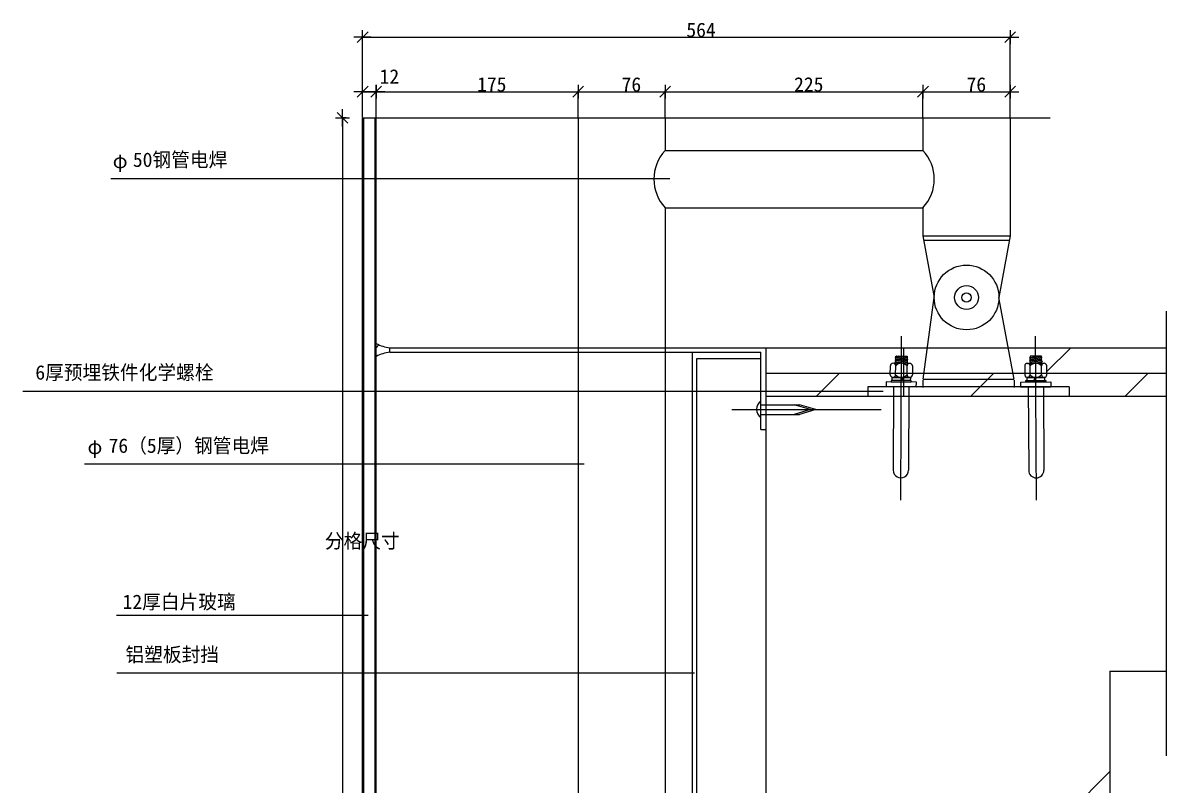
# Model space of a CAD drawing. Header units: metres. Extents: x 221407 to 381033, y 53913 to 298129.
# Drawn here: x 221407 to 381033, y 191674 to 298129 of the extents above; entities that cross this region are included whole.
import ezdxf

# ---------------------------------------------------------------- set-up
doc = ezdxf.new("R2010")
doc.units = ezdxf.units.M
for name, color, linetype in [('Layer2', 2, 'Continuous'), ('Layer3', 3, 'Continuous'), ('Layer4', 6, 'Continuous'), ('Layer5', 1, 'Continuous'), ('Layer6', 8, 'Continuous'), ('PUB_DIM', 3, 'Continuous'), ('T', 6, 'Continuous'), ('图层4', 4, 'Continuous'), ('填充', 4, 'Continuous'), ('細纖', 6, 'Continuous')]:
    doc.layers.add(name, color=color, linetype=linetype)

# ---------------------------------------------------------------- blocks, each defined once
blk = doc.blocks.new('_ArchTick')
for p, q in [((-0.81, 0), (0.81, 0)), ((0, 0.65), (0, -0.65))]:
    blk.add_line(p, q)
at = {"color": 0, "linetype": 'ByBlock'}
blk.add_lwpolyline([(-0.5, -0.5), (0.5, 0.5)], dxfattribs=at)

msp = doc.modelspace()

# ---------------------------------------------------------------- hatches: boundary and pattern name
at = {"layer": 'Layer2'}
h = msp.add_hatch(dxfattribs=at)
h.set_pattern_fill('AR-HBONE', scale=800)
h.paths.add_polyline_path([(358991.34, 252765.87), (347697.2, 252765.87), (347214.11, 249202.96), (359655.89, 249202.96)])
h.paths.add_polyline_path([(343278.04, 251377.82), (343193.92, 251395.46), (343278.25, 251423), (343278.97, 251577.31), (344072.29, 251573.61), (344077.86, 252765.87), (325165.67, 252765.87), (325165.67, 249202.96), (342521.22, 249202.96), (342525.89, 250204.17, -0.42), (342901.51, 250585.48), (343274.33, 250583.74), (343275.09, 250745.79), (343220.17, 250754.48), (343136.05, 250772.13), (343220.38, 250799.67), (343275.3, 250790.98), (343276.08, 250957.12), (343187.98, 250975.6), (343276.3, 251004.45), (343277.06, 251168.37), (343195.53, 251185.47), (343277.27, 251212.16)])
h.paths.add_polyline_path([(347697.2, 252765.87), (344365.67, 252765.87), (344365.67, 251572.24), (344865.62, 251569.91), (344864.74, 251382.04), (344949.68, 251353.43), (344864.53, 251336.39), (344863.76, 251172.05), (344948.7, 251143.43), (344863.55, 251126.4), (344862.79, 250962.93), (344865.03, 250962.17), (344865.24, 250962.14), (344865.06, 250962.16), (344950.31, 250933.44), (344862.57, 250915.88), (344861.8, 250750.85), (344942.76, 250723.57), (344861.6, 250707.33), (344860.98, 250576.34), (345234.31, 250574.6, -0.42), (345605.86, 250189.8), (345601.25, 249202.96), (347214.11, 249202.96)])
h.paths.add_polyline_path([(363617.85, 251423), (363702.19, 251395.46), (363618.06, 251377.82), (363618.84, 251212.16), (363700.57, 251185.47), (363619.04, 251168.37), (363619.81, 251004.45), (363708.12, 250975.6), (363620.03, 250957.12), (363620.8, 250790.98), (363675.73, 250799.67), (363760.06, 250772.13), (363675.94, 250754.48), (363621.01, 250745.79), (363621.77, 250583.74), (363995.1, 250585.48, -0.42), (364370.21, 250204.17), (364374.88, 249202.96), (381033.27, 249202.96), (381033.27, 252765.87), (358991.34, 252765.87), (359655.89, 249202.96), (361294.85, 249202.96), (361290.25, 250189.8, -0.42), (361661.79, 250574.6), (362271.39, 250577.44), (363620.8, 250790.98), (363619.04, 251168.16), (363616.45, 251167.82), (362029.53, 250916.68), (362029.64, 250916.66), (363618.83, 251213.49)])
h.paths.add_polyline_path([(362722.06, 251471.71), (362031.68, 251382.15), (361946.42, 251353.43), (362030.16, 251336.68), (362031.71, 251336.92)])
h = msp.add_hatch(dxfattribs=at)
h.set_pattern_fill('ANSI31', scale=4800)
h.paths.add_polyline_path([(359810.44, 248248.06), (359788.52, 248374.37), (347101.77, 248374.37), (347085.67, 248248.06), (347085.67, 247282.96), (359810.44, 247282.96)])
h = msp.add_hatch(dxfattribs=at)
h.set_pattern_fill('ANSI31', scale=4800)
h.paths.add_polyline_path([(367504.72, 246002.96), (367504.72, 247282.96), (363907.68, 247282.96), (363913.65, 246002.96)])
h.paths.add_polyline_path([(361792.23, 246002.96), (361786.28, 247278.02), (360743.85, 247273.16), (360743.8, 247282.96), (346152.3, 247282.96), (346152.26, 247273.16), (345109.83, 247278.02), (345103.88, 246002.96)])
h.paths.add_polyline_path([(342982.46, 246002.96), (342988.43, 247282.96), (339391.38, 247282.96), (339391.38, 246002.96)])
at = {"layer": 'Layer6'}
h = msp.add_hatch(dxfattribs=at)
h.set_pattern_fill('ANSI33', scale=4800)
h.paths.add_polyline_path([(342656.54, 248199.48), (342796.54, 248198.82), (342798.57, 248633.86, -0.35), (342520.3, 249006.37), (342521.22, 249202.96), (325165.67, 249202.96), (325165.67, 246631.34), (339391.38, 246631.34), (339391.38, 247282.96), (341952.26, 247282.96), (341955.57, 247992.75), (342655.56, 247989.48)])
h.paths.add_polyline_path([(339391.38, 246631.34), (325165.67, 246631.34), (325165.67, 246002.96), (339391.38, 246002.96)])
h = msp.add_hatch(dxfattribs=at)
h.set_pattern_fill('ANSI33', scale=4800)
h.paths.add_polyline_path([(381033.27, 249202.96), (364374.88, 249202.96), (364375.8, 249006.37, -0.35), (364097.54, 248633.86), (364099.57, 248198.82), (364239.56, 248199.48), (364240.54, 247989.48), (364940.54, 247992.75), (364943.85, 247282.96), (367504.72, 247282.96), (367504.72, 246002.96), (381033.27, 246002.96)])
h.paths.add_polyline_path([(359655.89, 249202.96), (347214.11, 249202.96), (347101.77, 248374.37), (359810.44, 248374.37)])
h.paths.add_polyline_path([(361577.56, 248622.11, -0.35), (361295.84, 248992.01), (361294.85, 249202.96), (359655.89, 249202.96), (359810.44, 248374.37), (347101.77, 248374.37), (347214.11, 249202.96), (345601.25, 249202.96), (345600.27, 248992.01, -0.35), (345318.54, 248622.11), (345316.51, 248187.07), (345456.51, 248186.42), (345455.53, 247976.42), (346155.52, 247973.15), (346152.3, 247282.96), (360743.8, 247282.96), (360740.58, 247973.15), (361440.57, 247976.42), (361439.59, 248186.42), (361579.59, 248187.07)])
h = msp.add_hatch(dxfattribs=at)
h.set_pattern_fill('ANSI36', scale=40000)
h.paths.add_polyline_path([(373165.67, 207602.96), (381033.27, 207602.96), (381033.27, 246002.96), (363913.65, 246002.96), (363961.94, 235649.89, -1), (361840.57, 235640), (361792.23, 246002.96), (345103.88, 246002.96), (345055.54, 235640, -1), (342934.16, 235649.89), (342982.46, 246002.96), (325165.67, 246002.96), (325165.67, 244806.03), (329076.4, 244806.03), (329841.74, 244806.03), (332121.95, 244111.96), (329841.74, 243424.75), (325165.67, 243424.75), (325165.67, 162741.17), (335528.63, 162692.83, -1), (335518.73, 160571.45), (325165.67, 160619.75), (325165.67, 118002.96), (361792.23, 118002.96), (361840.57, 128365.92, -1), (363961.94, 128356.02), (363913.65, 118002.96), (373165.67, 118002.96)])
at = {"layer": 'PUB_DIM'}
h = msp.add_hatch(dxfattribs=at)
h.set_pattern_fill('AR-CONC', scale=3000)
h.paths.add_polyline_path([(373165.67, 207602.96), (381033.27, 207602.96), (381033.27, 246002.96), (363913.65, 246002.96), (363961.94, 235649.89, -1), (361840.57, 235640), (361792.23, 246002.96), (345103.88, 246002.96), (345055.54, 235640, -1), (342934.16, 235649.89), (342982.46, 246002.96), (325165.67, 246002.96), (325165.67, 162741.17), (335528.63, 162692.83, -1), (335518.73, 160571.45), (325165.67, 160619.75), (325165.67, 115286.33), (342641.4, 115286.33, -0.12), (342798.57, 115372.05), (342796.54, 115807.09), (342656.54, 115806.44), (342655.56, 116016.43), (341955.57, 116013.17), (341952.26, 116722.96), (344052.28, 116722.96), (346152.26, 116732.75), (346152.3, 116722.96), (360743.8, 116722.96), (360743.85, 116732.75), (361786.28, 116727.89), (361840.57, 128365.92, -1), (363961.94, 128356.02), (363907.68, 116722.96), (364943.85, 116722.96), (364940.54, 116013.17), (364240.54, 116016.43), (364239.56, 115806.44), (364099.57, 115807.09), (364097.54, 115372.05, -0.12), (364254.7, 115286.33), (373165.67, 115286.33)])
at = {"layer": '填充'}
h = msp.add_hatch(dxfattribs=at)
h.set_pattern_fill('ANSI36', scale=2000)
h.paths.add_polyline_path([(272644.62, 252765.87, -0.09), (270724.62, 253346.12), (270724.62, 251949.81), (271737.79, 251949.81, -0.04), (272644.62, 252125.87)])
h.paths.add_polyline_path([(271737.79, 251949.81), (270724.62, 251949.81), (270724.62, 251545.61, -0.05)])

# ---------------------------------------------------------------- linework, layer by layer
for p, q in [((346152.26, 247273.16), (341952.3, 247292.75)), ((342988.33, 247261.6), (342934.16, 235649.89)), ((345109.7, 247250.84), (345055.53, 235639.14)), ((360743.85, 247273.16), (364943.8, 247292.75)), ((361786.41, 247250.84), (361840.57, 235639.14)), ((363907.78, 247261.6), (363961.94, 235649.89))]:
    msp.add_line(p, q)
for centre, start, end in [((343994.85, 235644.94), 179.73, 359.73), ((362901.25, 235644.94), 180.27, 0.27)]:
    msp.add_arc(centre, 1060.7, start, end)
at = {"layer": 'Layer2'}
for p, q in [((268845.67, 284849.69), (364845.52, 284849.69)), ((381033.27, 257858), (381033.27, 195788.37)), ((347085.67, 248248.06), (347085.67, 247209.71)), ((359810.44, 248248.06), (359810.44, 247209.71))]:
    msp.add_line(p, q, dxfattribs=at)
at = {"layer": 'Layer3'}
for p, q in [((268845.67, 217770.92), (268845.67, 284849.69)), ((270724.62, 217770.92), (270724.62, 284849.69)), ((298925.67, 284849.69), (298925.67, 82069.33)), ((311085.67, 284849.69), (311085.67, 280303.79)), ((347085.67, 284849.69), (347085.67, 280303.79)), ((359245.67, 284849.69), (359245.67, 268398.63)), ((311085.67, 280303.79), (347085.67, 280303.79)), ((311085.67, 272303.79), (311085.67, 176882.96)), ((311085.67, 272303.79), (347085.67, 272303.79)), ((347085.67, 272303.79), (347085.67, 268398.63)), ((347085.67, 268398.63), (348648.1, 259779.11)), ((347085.67, 268398.63), (359245.67, 268398.63)), ((359245.67, 268398.63), (357683.23, 259779.11)), ((347201.68, 267758.63), (359129.66, 267758.63)), ((347101.77, 248374.37), (348648.1, 259779.11)), ((359810.44, 248374.37), (357683.23, 259779.11)), ((343978.59, 231486.3), (344085.37, 254376.19)), ((362917.51, 231486.3), (362810.74, 254376.19)), ((272644.62, 252125.87), (272644.62, 252765.87)), ((272644.62, 252765.87), (381033.27, 252765.87)), ((325165.67, 118002.96), (325165.67, 252765.87)), ((344365.67, 252765.87), (344365.67, 246002.96)), ((324461.1, 241345.04), (324461.1, 252125.87)), ((325165.67, 249202.96), (381033.27, 249202.96)), ((325165.67, 246002.96), (381033.27, 246002.96)), ((268845.67, 82069.33), (268845.67, 217770.92)), ((270724.62, 82069.33), (270724.62, 217770.92)), ((373165.67, 207602.96), (381033.27, 207602.96)), ((373165.67, 207602.96), (373165.67, 111186.24))]:
    msp.add_line(p, q, dxfattribs=at)
msp.add_circle((353165.67, 259779.11), 4517.56, dxfattribs=at)
for centre, start, end in [((315388.87, 276303.79), 137.09, 222.91), ((342782.47, 276303.79), 317.09, 42.91)]:
    msp.add_arc(centre, 5875.16, start, end, dxfattribs=at)
at = {"layer": 'Layer4'}
for points in [[(311724.89, 276369.72), (233701.8, 276369.72)], [(341516.52, 246631.34), (221406.76, 246631.34)], [(299755.36, 236481.58), (230004.91, 236481.58)], [(269628.25, 215377.42), (234489.09, 215377.42)], [(315167.08, 207322.37), (234521.24, 207322.37)]]:
    msp.add_lwpolyline(points, dxfattribs=at)
at = {"layer": 'Layer5'}
for p, q in [((343136.05, 250772.13), (343220.38, 250799.67)), ((343136.05, 250772.13), (343220.17, 250754.48)), ((343187.98, 250975.6), (343272.31, 251003.14)), ((343187.98, 250975.6), (343272.1, 250957.96)), ((343193.92, 251395.46), (343278.25, 251423)), ((343193.92, 251395.46), (343278.04, 251377.82)), ((343195.53, 251185.47), (343279.86, 251213.01)), ((343195.53, 251185.47), (343279.65, 251167.82)), ((344330.18, 250578.82), (343220.17, 250754.48)), ((344583.43, 250577.64), (343220.17, 250754.48)), ((344624.71, 250577.44), (343220.38, 250799.67)), ((344330.18, 250578.82), (343220.38, 250799.67)), ((344857.47, 250707.07), (343272.1, 250957.96)), ((344857.68, 250752.27), (343272.1, 250957.96)), ((344857.68, 250752.27), (343272.31, 251003.14)), ((344857.47, 250707.07), (343272.31, 251003.14)), ((343272.64, 250219.89), (343278.97, 251577.31)), ((344863.62, 251172.13), (343278.04, 251377.82)), ((344863.41, 251126.92), (343278.04, 251377.82)), ((344863.62, 251172.13), (343278.25, 251423)), ((344863.41, 251126.92), (343278.25, 251423)), ((343278.97, 251577.31), (344865.62, 251569.91)), ((344865.24, 250962.14), (343279.65, 251167.82)), ((344865.02, 250916.93), (343279.65, 251167.82)), ((344865.24, 250962.14), (343279.86, 251213.01)), ((344865.02, 250916.93), (343279.86, 251213.01)), ((344864.39, 251336.92), (343347.39, 251576.99)), ((344864.6, 251382.13), (343362.98, 251576.92)), ((344864.6, 251382.13), (343641.83, 251575.62)), ((344864.39, 251336.92), (343641.83, 251575.62)), ((344942.76, 250723.57), (344858.48, 250706.71)), ((344942.76, 250723.57), (344858.69, 250751.9)), ((344865.62, 251569.91), (344859.29, 250212.49)), ((344948.7, 251143.43), (344864.42, 251126.57)), ((344948.7, 251143.43), (344864.63, 251171.76)), ((344949.68, 251353.43), (344865.4, 251336.57)), ((344949.68, 251353.43), (344865.61, 251381.75)), ((344950.31, 250933.44), (344866.03, 250916.58)), ((344950.31, 250933.44), (344866.24, 250961.76)), ((361945.79, 250933.44), (362029.86, 250961.76)), ((361945.79, 250933.44), (362030.07, 250916.58)), ((361946.42, 251353.43), (362030.5, 251381.75)), ((361946.42, 251353.43), (362030.71, 251336.57)), ((361947.4, 251143.43), (362031.48, 251171.76)), ((361947.4, 251143.43), (362031.69, 251126.57)), ((361953.34, 250723.57), (362037.41, 250751.9)), ((361953.34, 250723.57), (362037.63, 250706.71)), ((363617.13, 251577.31), (362030.48, 251569.91)), ((362030.48, 251569.91), (362036.82, 250212.49)), ((362030.87, 250962.14), (363616.24, 251213.01)), ((362030.87, 250962.14), (363616.45, 251167.82)), ((362031.08, 250916.93), (363616.24, 251213.01)), ((362031.08, 250916.93), (363616.45, 251167.82)), ((362031.5, 251382.13), (363533.12, 251576.92)), ((362031.5, 251382.13), (363254.27, 251575.62)), ((362031.71, 251336.92), (363548.72, 251576.99)), ((362031.71, 251336.92), (363254.27, 251575.62)), ((362032.48, 251172.13), (363617.85, 251423)), ((362032.48, 251172.13), (363618.06, 251377.82)), ((362032.69, 251126.92), (363617.85, 251423)), ((362032.69, 251126.92), (363618.06, 251377.82)), ((362038.42, 250752.27), (363623.79, 251003.14)), ((362038.42, 250752.27), (363624, 250957.96)), ((362038.63, 250707.07), (363623.79, 251003.14)), ((362038.63, 250707.07), (363624, 250957.96)), ((362271.39, 250577.44), (363675.73, 250799.67)), ((362312.67, 250577.64), (363675.94, 250754.48)), ((362565.93, 250578.82), (363675.73, 250799.67)), ((362565.93, 250578.82), (363675.94, 250754.48)), ((363700.57, 251185.47), (363616.24, 251213.01)), ((363700.57, 251185.47), (363616.45, 251167.82)), ((363623.47, 250219.89), (363617.13, 251577.31)), ((363702.19, 251395.46), (363617.85, 251423)), ((363702.19, 251395.46), (363618.06, 251377.82)), ((363708.12, 250975.6), (363623.79, 251003.14)), ((363708.12, 250975.6), (363624, 250957.96)), ((363760.06, 250772.13), (363675.73, 250799.67)), ((363760.06, 250772.13), (363675.94, 250754.48)), ((342520.21, 248987.17), (342525.98, 250223.38)), ((345234.31, 250574.6), (342901.01, 250585.48)), ((343266.87, 248983.69), (343272.64, 250219.89)), ((344853.52, 248976.29), (344859.29, 250212.49)), ((345605.95, 250209.01), (345600.18, 248972.8)), ((361290.16, 250209.01), (361295.92, 248972.8)), ((361661.79, 250574.6), (363995.1, 250585.48)), ((362042.58, 248976.29), (362036.82, 250212.49)), ((363629.23, 248983.69), (363623.47, 250219.89)), ((364375.89, 248987.17), (364370.12, 250223.38)), ((341955.57, 247992.75), (341952.3, 247292.75)), ((346155.52, 247973.15), (341955.57, 247992.75)), ((342656.54, 248199.48), (342655.56, 247989.48)), ((342655.56, 247989.48), (345455.53, 247976.42)), ((345456.51, 248186.42), (342656.54, 248199.48)), ((342796.54, 248198.82), (342798.5, 248618.82)), ((344196.52, 248192.29), (342796.54, 248198.82)), ((345316.51, 248187.07), (342796.54, 248198.82)), ((342798.5, 248618.82), (343988.48, 248613.27)), ((345318.47, 248607.07), (342798.5, 248618.82)), ((345225.15, 248610.69), (342891.84, 248621.58)), ((343988.48, 248613.27), (344196.52, 248192.29)), ((344128.48, 248612.62), (344336.52, 248191.64)), ((344128.48, 248612.62), (345318.47, 248607.07)), ((345316.51, 248187.07), (344336.52, 248191.64)), ((345318.47, 248607.07), (345316.51, 248187.07)), ((345455.53, 247976.42), (345456.51, 248186.42)), ((346152.26, 247273.16), (346155.52, 247973.15)), ((360740.58, 247973.15), (364940.54, 247992.75)), ((360743.85, 247273.16), (360740.58, 247973.15)), ((361439.59, 248186.42), (364239.56, 248199.48)), ((361440.57, 247976.42), (361439.59, 248186.42)), ((364240.54, 247989.48), (361440.57, 247976.42)), ((361577.63, 248607.07), (364097.61, 248618.82)), ((362767.62, 248612.62), (361577.63, 248607.07)), ((361577.63, 248607.07), (361579.59, 248187.07)), ((361579.59, 248187.07), (364099.57, 248198.82)), ((361579.59, 248187.07), (362559.58, 248191.64)), ((361670.95, 248610.69), (364004.26, 248621.58)), ((362767.62, 248612.62), (362559.58, 248191.64)), ((362907.62, 248613.27), (362699.58, 248192.29)), ((362699.58, 248192.29), (364099.57, 248198.82)), ((364097.61, 248618.82), (362907.62, 248613.27)), ((364099.57, 248198.82), (364097.61, 248618.82)), ((364239.56, 248199.48), (364240.54, 247989.48)), ((364940.54, 247992.75), (364943.8, 247292.75))]:
    msp.add_line(p, q, dxfattribs=at)
for centre, radius, start, end in [((342899.26, 250212.03), 373.46, 1.21, 178.26), ((344062.82, 249542.37), 1040.88, 40.08, 139.39), ((345232.57, 250201.15), 373.46, 1.21, 178.26), ((361663.53, 250201.15), 373.46, 1.74, 178.79), ((362833.28, 249542.37), 1040.88, 40.61, 139.92), ((363996.84, 250212.03), 373.46, 1.74, 178.79), ((342893.59, 248995.03), 373.46, 181.21, 358.26), ((344063.34, 249653.81), 1040.88, 220.08, 319.39), ((345226.89, 248984.15), 373.46, 181.21, 358.26), ((361669.21, 248984.15), 373.46, 181.74, 358.79), ((362832.76, 249653.81), 1040.88, 220.61, 319.92), ((364002.52, 248995.03), 373.46, 181.74, 358.79)]:
    msp.add_arc(centre, radius, start, end, dxfattribs=at)
at = {"layer": 'Layer6'}
for p, q in [((268993.1, 219687.56), (268993.1, 284849.69)), ((270577.19, 219687.56), (270577.19, 284849.69)), ((268993.1, 82069.33), (268993.1, 219687.56)), ((270577.19, 82069.33), (270577.19, 219687.56))]:
    msp.add_line(p, q, dxfattribs=at)
at = {"layer": '图层4'}
for p, q in [((268795.67, 296134.04), (359295.67, 296134.04)), ((268845.67, 284949.69), (268845.67, 296234.04)), ((359245.67, 284949.69), (359245.67, 296234.04)), ((268795.67, 288519.67), (270724.62, 288519.67)), ((268845.67, 284949.69), (268845.67, 288619.67)), ((270674.62, 288519.67), (298975.67, 288519.67)), ((270724.62, 284949.69), (270724.62, 288619.67)), ((270724.62, 284949.69), (270724.62, 288619.67)), ((270724.62, 288519.67), (274203.81, 288519.67)), ((298875.67, 288519.67), (311135.67, 288519.67)), ((298925.67, 284949.69), (298925.67, 288619.67)), ((298925.67, 284949.69), (298925.67, 288619.67)), ((311035.67, 288519.67), (347135.67, 288519.67)), ((311085.67, 284949.69), (311085.67, 288619.67)), ((311085.67, 284949.69), (311085.67, 288619.67)), ((347035.67, 288519.67), (359295.67, 288519.67)), ((347085.67, 284949.69), (347085.67, 288619.67)), ((347085.67, 284949.69), (347085.67, 288619.67)), ((359245.67, 284949.69), (359245.67, 288619.67)), ((266545.21, 284849.69), (265933.1, 284849.69)), ((266033.1, 284899.69), (266033.1, 170752.96))]:
    msp.add_line(p, q, dxfattribs=at)
at = {"layer": '填充'}
for p, q in [((272644.62, 252125.87), (324461.1, 252125.87)), ((314882.98, 111826.24), (314882.98, 252125.87)), ((315522.98, 251269.44), (324461.1, 251269.44)), ((315522.98, 112575.32), (315522.98, 251269.44)), ((347101.77, 248374.37), (359788.52, 248374.37)), ((367504.72, 247282.96), (339391.38, 247282.96)), ((339391.38, 247282.96), (339391.38, 246002.96)), ((367504.72, 247282.96), (367504.72, 246002.96)), ((324461.1, 241345.04), (325165.67, 241345.04))]:
    msp.add_line(p, q, dxfattribs=at)
for radius in [1661.58, 1661.58, 640.31, 640.31]:
    msp.add_circle((353165.67, 259779.11), radius, dxfattribs=at)
for centre, start, end in [((273211.02, 258106.67), 242.42, 263.95), ((273211.02, 246785.06), 96.05, 117.58)]:
    msp.add_arc(centre, 5370.75, start, end, dxfattribs=at)
at = {"layer": '細纖'}
for p, q in [((324453.73, 244806.03), (329076.4, 244806.03)), ((325219.06, 244806.03), (329841.74, 244806.03)), ((331356.62, 244111.96), (329076.4, 244806.03)), ((332121.95, 244111.96), (329841.74, 244806.03)), ((320373.56, 244111.96), (341240.6, 244111.96)), ((324453.73, 243424.75), (329076.4, 243424.75)), ((325219.06, 243424.75), (329841.74, 243424.75)), ((331356.62, 244111.96), (329076.4, 243424.75)), ((332121.95, 244111.96), (329841.74, 243424.75))]:
    msp.add_line(p, q, dxfattribs=at)
msp.add_arc((325356.08, 244146.92), 1501.5, 126.94, 233.06, dxfattribs=at)

# ---------------------------------------------------------------- block references
at = {"layer": '图层4', "xscale": 1500, "yscale": 1500, "zscale": 1500}
for p, rotation in [((268845.67, 296134.04), 180), ((268845.67, 288519.67), 180), ((270724.62, 288519.51), 180), ((266033.1, 284849.69), 90)]:
    msp.add_blockref('_ArchTick', p, dxfattribs=dict(at, rotation=rotation))
for p in [(359245.83, 296134.04), (270724.62, 288519.51), (298925.67, 288519.67), (311085.67, 288519.51), (347085.67, 288519.67), (359245.67, 288519.51)]:
    msp.add_blockref('_ArchTick', p, dxfattribs=at)

# ---------------------------------------------------------------- texts
at = {"layer": 'Layer2'}
msp.add_text('12厚白片玻璃', height=2010, dxfattribs=at).set_placement((235329.76, 216275.66))
at = {"layer": 'Layer2', "char_height": 2010, "attachment_point": 1}
for s, insert in [('{\\fArial|b0|i0|c0|p32;    }50钢管电焊', (233643.52, 280024.13)), ('6厚预埋铁件化学螺栓', (223147.4, 250315.69)), ('{\\fArial|b0|i0|c0|p32;    }76（5厚）钢管电焊', (230251.76, 240092.85)), ('铝塑板封挡', (235728.75, 210922.5))]:
    msp.add_mtext(s, dxfattribs=dict(at, insert=insert))
at = {"layer": 'T'}
for p in [(233952.51, 277835.66), (230430.37, 237913.62)]:
    msp.add_text('φ', height=2010, dxfattribs=at).set_placement(p)
at = {"layer": '图层4', "char_height": 2010, "attachment_point": 1}
for s, insert in [('564', (314045.67, 298153.48)), ('12', (271216.6, 291646.74)), ('175', (284825.14, 290539.11)), ('76', (305005.67, 290531.88)), ('225', (329085.67, 290539.11)), ('76', (353165.67, 290531.88)), ('分格尺寸', (263577.2, 226782.54))]:
    msp.add_mtext(s, dxfattribs=dict(at, insert=insert))

doc.saveas('drawing.dxf')
